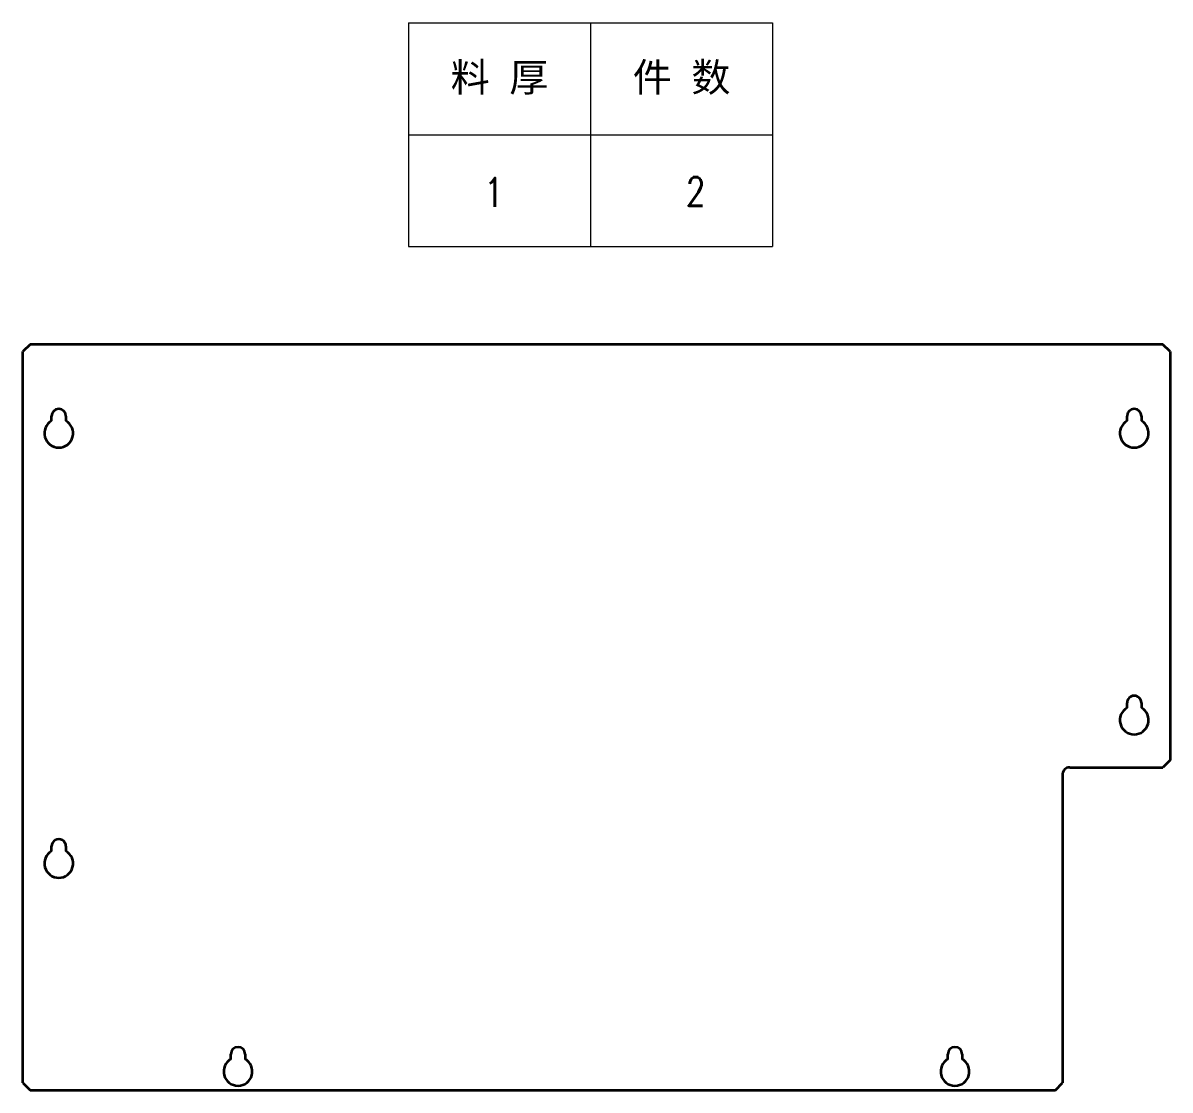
# Model space of a CAD drawing. Header units: millimetres. Extents: x 1333 to 190452, y -42879 to -5704.
# Drawn here: x 187250 to 188050, y -16482 to -15738 of the extents above; entities that cross this region are included whole.
import ezdxf
from ezdxf.enums import TextEntityAlignment as Align

# ---------------------------------------------------------------- set-up
doc = ezdxf.new("R2010")
doc.units = ezdxf.units.MM
doc.header["$LTSCALE"] = 0.5
doc.layers.add('标注线', color=3, linetype='Continuous', lineweight=18)
doc.styles.add('DIM', font='romans.shx', dxfattribs={"width": 0.8, "bigfont": 'bigfont.shx'})
doc.styles.get("Standard").update_dxf_attribs({"font": 'simplex.shx'})

# ---------------------------------------------------------------- blocks, each defined once
blk = doc.blocks.new('*T483')
at = {"color": 0, "linetype": 'ByBlock', "lineweight": -2, "transparency": 16777216}
for p, q in [((0, 0), (127, 0)), ((0, 0), (0, -78)), ((63.5, 0), (63.5, -78)), ((127, 0), (127, -78)), ((0, -39), (127, -39)), ((0, -78), (127, -78))]:
    blk.add_line(p, q, dxfattribs=at)
at = {"color": 0, "transparency": 16777216, "char_height": 10, "width": 60.5, "attachment_point": 5}
for s, insert in [('{\\fSimSun|b0|i0|c134|p2;料 厚}', (31.75, -19.5)), ('{\\fSimSun|b0|i0|c134|p2;件 数}', (95.25, -19.5))]:
    blk.add_mtext(s, dxfattribs=dict(at, insert=insert))
blk = doc.blocks.new('拆图参数')
blk.add_blockref('*T483', (-63.5, 78))
at = {"style": 'DIM', "width": 0.8}
blk.add_attdef('1', text='', height=10, dxfattribs=at).set_placement((36.65, 19.27), align=Align.MIDDLE_CENTER)
blk.add_attdef('6', text='', height=10, dxfattribs=at).set_placement((-37.13, 18.91), align=Align.MIDDLE_LEFT)

msp = doc.modelspace()

# ---------------------------------------------------------------- linework, layer by layer
at = {"color": 7, "lineweight": 35, "ltscale": 0.176777}
for p, q in [((187254.524, -15961.811), (187249.524, -15966.811)), ((188049.524, -15966.811), (188044.524, -15961.811)), ((188049.524, -16251.811), (188044.524, -16256.811)), ((187249.524, -16476.811), (187254.524, -16481.811)), ((187969.524, -16481.811), (187974.524, -16476.811))]:
    msp.add_line(p, q, dxfattribs=at)
at = {"color": 7, "lineweight": 35}
for p, q in [((187249.524, -16476.811), (187249.524, -15966.811)), ((188044.524, -15961.811), (187254.524, -15961.811)), ((188049.524, -15966.811), (188049.524, -16251.811)), ((187974.524, -16261.811), (187974.524, -16476.811)), ((187979.524, -16256.811), (188044.524, -16256.811)), ((187254.524, -16481.811), (187969.524, -16481.811))]:
    msp.add_line(p, q, dxfattribs=at)
at = {"color": 7, "lineweight": 35, "ltscale": 0.083493}
for p, q in [((187269.524, -16015.151), (187269.524, -16011.811)), ((187279.524, -16011.811), (187279.524, -16015.151)), ((188019.524, -16015.151), (188019.524, -16011.811)), ((188029.524, -16011.811), (188029.524, -16015.151))]:
    msp.add_line(p, q, dxfattribs=at)
at = {"color": 7, "lineweight": 35, "ltscale": 0.083494}
for p, q in [((188019.524, -16215.151), (188019.524, -16211.811)), ((188029.524, -16211.811), (188029.524, -16215.151)), ((187269.524, -16315.151), (187269.524, -16311.811)), ((187279.524, -16311.811), (187279.524, -16315.151)), ((187394.524, -16460.151), (187394.524, -16456.811)), ((187404.524, -16456.811), (187404.524, -16460.151)), ((187894.524, -16460.151), (187894.524, -16456.811)), ((187904.524, -16456.811), (187904.524, -16460.151))]:
    msp.add_line(p, q, dxfattribs=at)
at = {"color": 7, "lineweight": 35}
for centre, radius, start, end in [((187274.524, -16011.811), 5, 0, 179.999995), ((188024.524, -16011.811), 5, 0, 179.999995), ((187274.524, -16023.811), 10, 120.000003, 60.000002), ((188024.524, -16023.811), 10, 120.000003, 60.000002), ((188024.524, -16211.811), 5, 0, 180.000005), ((188024.524, -16223.811), 10, 120.000003, 60.000002), ((187979.524, -16261.811), 5, 90.000003, 180.000005), ((187274.524, -16311.811), 5, 0, 180.000005), ((187274.524, -16323.811), 10, 120.000003, 60.000002), ((187399.524, -16456.811), 5, 0, 179.999995), ((187899.524, -16456.811), 5, 0, 179.999995), ((187399.524, -16468.811), 10, 120.000003, 60.000002), ((187899.524, -16468.811), 10, 120.000003, 60.000002)]:
    msp.add_arc(centre, radius, start, end, dxfattribs=at)

# ---------------------------------------------------------------- block references
at = {"layer": '标注线', "xscale": 2, "yscale": 2, "zscale": 2}
msp.add_blockref('拆图参数', (187645.38, -15893.644), dxfattribs=at).add_auto_attribs({'1': '2', '6': '1'})

doc.saveas('drawing.dxf')
